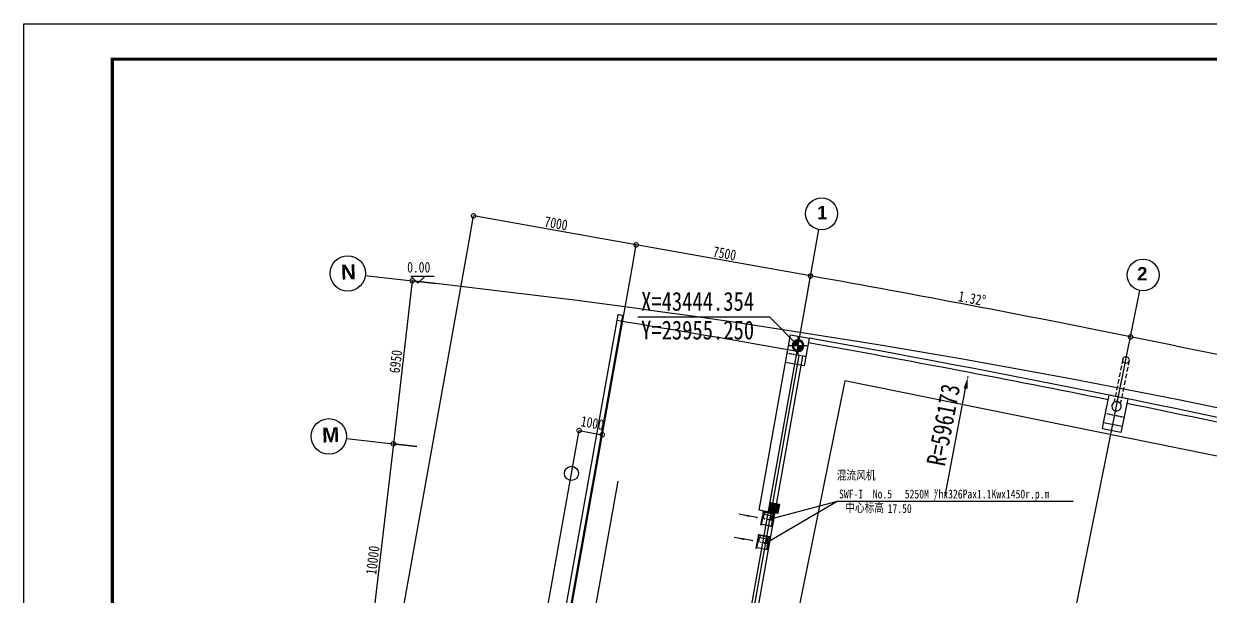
# Model space of a CAD drawing. Extents: x 24221263 to 48466785, y 43033036 to 86624613.
# Drawn here: x 24221263 to 24271526, y 43134933 to 43159186 of the extents above; entities that cross this region are included whole.
import ezdxf

# ---------------------------------------------------------------- set-up
doc = ezdxf.new("R2010")
doc.units = 0
doc.header["$MEASUREMENT"] = 0
doc.linetypes.add('DASHDOT', pattern=[1, 0.5, -0.25, 0, -0.25])
doc.linetypes.add('HIDDEN', pattern=[9.525, 6.35, -3.175])
doc.layers.get('0').update_dxf_attribs({"linetype": 'CONTINUOUS'})
doc.layers.get('DEFPOINTS').update_dxf_attribs({"linetype": 'CONTINUOUS'})
for name, color, linetype in [('AC-FK', 4, 'CONTINUOUS'), ('AC-W', 7, 'CONTINUOUS'), ('FRAME', 7, 'CONTINUOUS'), ('X-TBLK', 7, 'CONTINUOUS'), ('场地', 5, 'CONTINUOUS'), ('楼控', 1, 'CONTINUOUS')]:
    doc.layers.add(name, color=color, linetype=linetype)
doc.styles.add('Q1', font='SimSun.ttf', dxfattribs={"width": 0.8, "height": 450})
doc.styles.add('Q200', font='SimSun.ttf', dxfattribs={"width": 0.8, "height": 450})
doc.styles.add('T-SG-01$0$Arial', font='ARIALBD.TTF')
doc.dimstyles.new('Q2', dxfattribs={"dimscale": 150, "dimtxt": 2.5, "dimasz": 2.5, "dimexe": 0, "dimexo": 0, "dimgap": 0.5, "dimtad": 1, "dimdec": 4, "dimdsep": 46, "dimtxsty": 'Q200', "dimblk1": 'DOTSMALL', "dimblk2": 'DOTSMALL', "dimsah": 1, "dimcen": 2.5, "dimadec": 0, "dimazin": 0, "dimtfac": 1, "dimtdec": 3, "dimtmove": 2, "dimatfit": 3, "dimldrblk": 'DOTSMALL', "dimfxl": 1, "dimtolj": 1, "dimtzin": 10, "dimarcsym": 0})

# ---------------------------------------------------------------- blocks, each defined once
blk = doc.blocks.new('_DOTSMALL')
at = {"color": 0, "linetype": 'ByBlock', "const_width": 0.5}
blk.add_lwpolyline([(-0.0625, 0, 1), (0.0625, 0, 1)], format="xyb", close=True, dxfattribs=at)
blk = doc.blocks.new('*D132')
at = {"color": 0, "linetype": 'ByBlock'}
for p, q in [((24237720, 43148294), (24236920, 43141390)), ((24238713, 43148178), (24237720, 43148294)), ((24237913, 43141275), (24236920, 43141390))]:
    blk.add_line(p, q, dxfattribs=at)
at = {"layer": 'DEFPOINTS', "color": 0, "linetype": 'ByBlock'}
for p in [(24238713, 43148178), (24236920, 43141390), (24237913, 43141275)]:
    blk.add_point(p, dxfattribs=at)
at = {"color": 0, "linetype": 'ByBlock', "xscale": 375, "yscale": 375, "zscale": 375}
for p, rotation in [((24237720, 43148294), 83.3880693312522), ((24236920, 43141390), 263.3880693312522)]:
    blk.add_blockref('_DOTSMALL', p, dxfattribs=dict(at, rotation=rotation))
at = {"color": 0, "linetype": 'ByBlock', "insert": (24237022, 43144876), "char_height": 450, "attachment_point": 5, "rotation": 83.3881, "style": 'Q200'}
blk.add_mtext('\\A1;6950', dxfattribs=at)
blk = doc.blocks.new('*D133')
at = {"color": 0, "linetype": 'ByBlock'}
for p, q in [((24236920, 43141390), (24235768, 43131456)), ((24237913, 43141275), (24236920, 43141390)), ((24236761, 43131341), (24235768, 43131456))]:
    blk.add_line(p, q, dxfattribs=at)
at = {"layer": 'DEFPOINTS', "color": 0, "linetype": 'ByBlock'}
for p in [(24237913, 43141275), (24235768, 43131456), (24236761, 43131341)]:
    blk.add_point(p, dxfattribs=at)
at = {"color": 0, "linetype": 'ByBlock', "xscale": 375, "yscale": 375, "zscale": 375}
for p, rotation in [((24236920, 43141390), 83.38686714512491), ((24235768, 43131456), 263.3868671451249)]:
    blk.add_blockref('_DOTSMALL', p, dxfattribs=dict(at, rotation=rotation))
at = {"color": 0, "linetype": 'ByBlock', "insert": (24236046, 43136458), "char_height": 450, "attachment_point": 5, "rotation": 83.3869, "style": 'Q200'}
blk.add_mtext('\\A1;10000', dxfattribs=at)
blk = doc.blocks.new('*D143')
at = {"color": 0, "linetype": 'ByBlock'}
blk.add_arc((24149392, 42558637), 599173, 77.24798, 78.56798, dxfattribs=at)
at = {"layer": 'DEFPOINTS', "color": 0, "linetype": 'ByBlock'}
for p in [(24268548, 43147882), (24267953, 43144942), (24277157, 43144029), (24281870, 43144006), (24281428, 43142055)]:
    blk.add_point(p, dxfattribs=at)
at = {"color": 0, "linetype": 'ByBlock', "xscale": 375, "yscale": 375, "zscale": 375}
for p, rotation in [((24268151, 43145922), 168.5679804355056), ((24281649, 43143030), 347.2479804356368)]:
    blk.add_blockref('_DOTSMALL', p, dxfattribs=dict(at, rotation=rotation))
at = {"color": 0, "linetype": 'ByBlock', "insert": (24274971, 43144808), "char_height": 450, "attachment_point": 5, "rotation": 347.908, "style": 'Q200'}
blk.add_mtext('\\A1;1.32°', dxfattribs=at)
blk = doc.blocks.new('*D144')
at = {"color": 0, "linetype": 'ByBlock'}
blk.add_arc((24149392, 42558637), 599173, 78.56798, 79.88798, dxfattribs=at)
at = {"layer": 'DEFPOINTS', "color": 0, "linetype": 'ByBlock'}
for p in [(24254767, 43149486), (24268548, 43147882), (24254415, 43147517), (24263638, 43146817), (24267953, 43144942)]:
    blk.add_point(p, dxfattribs=at)
at = {"color": 0, "linetype": 'ByBlock', "xscale": 375, "yscale": 375, "zscale": 375}
for p, rotation in [((24254591, 43148502), 169.887980435302), ((24268151, 43145922), 348.5679804350373)]:
    blk.add_blockref('_DOTSMALL', p, dxfattribs=dict(at, rotation=rotation))
at = {"color": 0, "linetype": 'ByBlock', "insert": (24261435, 43147546), "char_height": 450, "attachment_point": 5, "rotation": 349.228, "style": 'Q200'}
blk.add_mtext('\\A1;1.32°', dxfattribs=at)
blk = doc.blocks.new('A$C78551AF3')
for points in [[(1500, 2500), (1500, 1500), (2500, 1500, 0.4142136)], [(500, 1500, 0.4142136), (1500, 500), (1500, 1500)]]:
    blk.add_hatch(color=256).paths.add_polyline_path(points)
for p, q in [((1500, 0), (1500, 3000)), ((0, 1500), (3000, 1500))]:
    blk.add_line(p, q)
blk.add_circle((1500, 1500), 1000)
blk = doc.blocks.new('A$C5D383393')
at = {"xscale": 0.25, "yscale": 0.25, "zscale": 0.25}
blk.add_blockref('A$C78551AF3', (0, 0), dxfattribs=at)
blk = doc.blocks.new('*D145')
at = {"color": 0, "linetype": 'ByBlock'}
for p, q in [((24247032, 43148834), (24247208, 43149819)), ((24254591, 43148502), (24247208, 43149819)), ((24254415, 43147517), (24254591, 43148502))]:
    blk.add_line(p, q, dxfattribs=at)
at = {"layer": 'DEFPOINTS', "color": 0, "linetype": 'ByBlock'}
for p in [(24247208, 43149819), (24247032, 43148834), (24254415, 43147517)]:
    blk.add_point(p, dxfattribs=at)
at = {"color": 0, "linetype": 'ByBlock', "xscale": 375, "yscale": 375, "zscale": 375}
for p, rotation in [((24247208, 43149819), 169.8879804354521), ((24254591, 43148502), 349.8879804354521)]:
    blk.add_blockref('_DOTSMALL', p, dxfattribs=dict(at, rotation=rotation))
at = {"color": 0, "linetype": 'ByBlock', "insert": (24250952, 43149456), "char_height": 450, "attachment_point": 5, "rotation": 349.888, "style": 'Q200'}
blk.add_mtext('\\A1;7500', dxfattribs=at)
blk = doc.blocks.new('*D146')
at = {"color": 0, "linetype": 'ByBlock'}
for p, q in [((24244465, 43140139), (24244789, 43141953)), ((24244789, 43141953), (24245773, 43141778)), ((24245450, 43139963), (24245773, 43141778))]:
    blk.add_line(p, q, dxfattribs=at)
at = {"layer": 'DEFPOINTS', "color": 0, "linetype": 'ByBlock'}
for p in [(24245773, 43141778), (24244465, 43140139), (24245450, 43139963)]:
    blk.add_point(p, dxfattribs=at)
at = {"color": 0, "linetype": 'ByBlock', "xscale": 375, "yscale": 375, "zscale": 375}
for p, rotation in [((24244789, 43141953), 169.8879804351034), ((24245773, 43141778), 349.8879804351034)]:
    blk.add_blockref('_DOTSMALL', p, dxfattribs=dict(at, rotation=rotation))
at = {"color": 0, "linetype": 'ByBlock', "insert": (24245354, 43142272), "char_height": 450, "attachment_point": 5, "rotation": 349.888, "style": 'Q200'}
blk.add_mtext('\\A1;1000', dxfattribs=at)
blk = doc.blocks.new('*D148')
at = {"color": 0, "linetype": 'ByBlock'}
for p, q in [((24240141, 43150063), (24240316, 43151048)), ((24247208, 43149819), (24240316, 43151048)), ((24247032, 43148834), (24247208, 43149819))]:
    blk.add_line(p, q, dxfattribs=at)
at = {"layer": 'DEFPOINTS', "color": 0, "linetype": 'ByBlock'}
for p in [(24240316, 43151048), (24240141, 43150063), (24247032, 43148834)]:
    blk.add_point(p, dxfattribs=at)
at = {"color": 0, "linetype": 'ByBlock', "xscale": 375, "yscale": 375, "zscale": 375}
for p, rotation in [((24240316, 43151048), 169.8879804354196), ((24247208, 43149819), 349.8879804354196)]:
    blk.add_blockref('_DOTSMALL', p, dxfattribs=dict(at, rotation=rotation))
at = {"color": 0, "linetype": 'ByBlock', "insert": (24243815, 43150729), "char_height": 450, "attachment_point": 5, "rotation": 349.888, "style": 'Q200'}
blk.add_mtext('\\A1;7000', dxfattribs=at)
blk = doc.blocks.new('*X126')
at = {"color": 0, "linetype": 'Continuous'}
for p, q in [((612, 1156), (625, 1152)), ((612, 1130), (625, 1127)), ((612, 1104), (625, 1101)), ((612, 1078), (625, 1075)), ((612, 1052), (625, 1049))]:
    blk.add_line(p, q, dxfattribs=at)
blk = doc.blocks.new('*X125')
at = {"color": 0, "linetype": 'Continuous'}
for p, q in [((619, 1180), (633, 1176)), ((636, 1201), (649, 1198)), ((653, 1223), (666, 1219)), ((669, 1244), (682, 1241)), ((686, 1266), (699, 1262)), ((703, 1287), (715, 1284))]:
    blk.add_line(p, q, dxfattribs=at)
blk = doc.blocks.new('*X124')
at = {"color": 0, "linetype": 'Continuous'}
for p, q in [((619, 1180), (633, 1176)), ((636, 1201), (649, 1198)), ((653, 1223), (666, 1219)), ((669, 1244), (682, 1241)), ((686, 1266), (699, 1262)), ((703, 1287), (715, 1284))]:
    blk.add_line(p, q, dxfattribs=at)
blk = doc.blocks.new('*X123')
at = {"color": 0, "linetype": 'Continuous'}
for p, q in [((697, 1046), (693, 1061)), ((703, 1046), (701, 1053))]:
    blk.add_line(p, q, dxfattribs=at)
blk = doc.blocks.new('*X122')
at = {"color": 0, "linetype": 'Continuous'}
for p, q in [((693, 1217), (676, 1233)), ((693, 1181), (676, 1198)), ((693, 1146), (676, 1162)), ((693, 1111), (676, 1127)), ((693, 1075), (676, 1092))]:
    blk.add_line(p, q, dxfattribs=at)
blk = doc.blocks.new('*X127')
at = {"color": 0, "linetype": 'Continuous'}
for p, q in [((857, 1370), (851, 1376)), ((875, 1370), (858, 1387))]:
    blk.add_line(p, q, dxfattribs=at)
blk = doc.blocks.new('*X118')
at = {"color": 0}
for p, q in [((596, 1480), (623, 1507)), ((632, 1480), (658, 1507)), ((667, 1480), (693, 1507)), ((702, 1480), (729, 1507)), ((738, 1480), (764, 1507)), ((773, 1480), (799, 1507)), ((809, 1480), (835, 1507)), ((844, 1480), (870, 1507)), ((879, 1480), (906, 1507)), ((915, 1480), (941, 1507)), ((950, 1480), (976, 1507)), ((985, 1480), (1012, 1507)), ((1021, 1480), (1047, 1507)), ((1056, 1480), (1082, 1507)), ((1091, 1480), (1118, 1507)), ((1127, 1480), (1153, 1507)), ((1162, 1480), (1188, 1507)), ((1197, 1480), (1224, 1507)), ((1233, 1480), (1259, 1507)), ((1268, 1480), (1294, 1507)), ((1304, 1480), (1330, 1507)), ((1339, 1480), (1365, 1507)), ((1374, 1480), (1398, 1504))]:
    blk.add_line(p, q, dxfattribs=at)
blk = doc.blocks.new('*X119')
at = {"color": 0}
blk.add_line((605, 1534), (604, 1535), dxfattribs=at)
blk = doc.blocks.new('*X120')
at = {"color": 0}
blk.add_line((605, 1534), (604, 1535), dxfattribs=at)
blk = doc.blocks.new('*X121')
at = {"color": 0}
blk.add_line((605, 1534), (604, 1535), dxfattribs=at)
blk = doc.blocks.new('*X128')
at = {"color": 0, "linetype": 'Continuous'}
for p, q in [((912, 1563), (905, 1569)), ((912, 1545), (905, 1552)), ((912, 1527), (905, 1534)), ((912, 1510), (905, 1516)), ((925, 1479), (905, 1499)), ((939, 1482), (935, 1487)), ((953, 1487), (947, 1492)), ((966, 1491), (961, 1497)), ((979, 1496), (974, 1501)), ((993, 1500), (987, 1505)), ((1006, 1504), (1000, 1510)), ((1019, 1509), (1014, 1514)), ((1032, 1513), (1027, 1519))]:
    blk.add_line(p, q, dxfattribs=at)

msp = doc.modelspace()

# ---------------------------------------------------------------- linework, layer by layer
at = {"layer": 'AC-FK'}
for p, q in [((24252320.03162, 43138273.84154), (24251550.28572, 43138413.26707)), ((24252122.46148, 43137289.37519), (24251352.71559, 43137428.80072))]:
    msp.add_line(p, q, dxfattribs=at)
for points in [[(24251550.28572, 43138413.26707, 0, 80, 0), (24251996.72379, 43138332.92788, 80, 80, 0)], [(24251352.71559, 43137428.80072, 0, 80, 0), (24251799.15365, 43137348.46154, 80, 80, 0)]]:
    msp.add_lwpolyline(points, format="xyseb", dxfattribs=at)
at = {"layer": 'AC-W', "color": 7}
for p, q in [((24254415.45217, 43147517.46712), (24254942.17193, 43150470.86623)), ((24235733.3799, 43148523.93179), (24238713.42206, 43148178.46291)), ((24237664.12343, 43148493.11004), (24238652.88328, 43148493.11004)), ((24237664.12343, 43148493.11004), (24237964.12343, 43148193.11004)), ((24238264.12343, 43148493.11004), (24237964.12343, 43148193.11004)), ((24267953.22348, 43144941.85024), (24268547.83887, 43147882.33193)), ((24246425.8467, 43146859.63406), (24241676.16981, 43120227.46143)), ((24246623.1906, 43146827.04612), (24241908.65287, 43120391.9042)), ((24247271.82712, 43146763.4179), (24252849.42214, 43146763.4179)), ((24254064.30567, 43145548.53438), (24252849.42214, 43146763.4179)), ((24251123.45369, 43129058.7227), (24253994.07636, 43145154.74783)), ((24251241.58966, 43129037.65391), (24254112.21021, 43145133.66714)), ((24251399.10428, 43129009.56219), (24254269.7154, 43145105.52254)), ((24252415.14652, 43138579.69543), (24253530.06052, 43144831.19058)), ((24234932.95399, 43141620.17786), (24237912.99615, 43141274.70898)), ((24252808.88702, 43138509.65813), (24252879.27194, 43138903.41689)), ((24252879.27194, 43138903.41689), (24253273.0307, 43138833.03196)), ((24253273.0307, 43138833.03196), (24253202.64578, 43138439.2732))]:
    msp.add_line(p, q, dxfattribs=at)
at = {"layer": 'AC-W', "color": 7, "ltscale": 1500}
for p, q in [((24232215.30344, 43105624.41262), (24240140.68981, 43150063.27928)), ((24239060.77466, 43104138.62935), (24247031.9544, 43148834.26651)), ((24246435.6287, 43102773.36322), (24254415.45217, 43147517.46712)), ((24257022.21051, 43090885.99528), (24267953.22348, 43144941.85024)), ((24240953.49922, 43120447.05696), (24244465.34254, 43140138.50538)), ((24242927.05902, 43120121.85513), (24246438.74526, 43139812.42277))]:
    msp.add_line(p, q, dxfattribs=at)
at = {"layer": 'AC-W', "color": 7, "linetype": 'HIDDEN', "ltscale": 30}
for p, q in [((24267818.8491, 43144971.07013), (24267458.9827, 43143191.46507)), ((24268088.39326, 43144916.56372), (24267728.52685, 43143136.95866))]:
    msp.add_line(p, q, dxfattribs=at)
at = {"layer": 'AC-W', "color": 7, "linetype": 'ByBlock'}
msp.add_line((24260292.91015, 43139191.83158), (24261159.76056, 43143729.72084), dxfattribs=at)
at = {"layer": 'AC-W', "color": 7}
msp.add_lwpolyline([(24241091.72253, 43147461.73528, 0, 0, 0), (24235144.06101, 43109270.28603, 200, 0, 0), (24234536.51954, 43105369.1075, 0, 0, 0)], format="xyseb", dxfattribs=at)
msp.add_lwpolyline([(24253740.74842, 43146012.55023), (24254528.32151, 43145872.09163), (24254317.63361, 43144690.73198), (24253530.06052, 43144831.19058)], close=True, dxfattribs=at)
at = {"layer": 'AC-W', "color": 7, "const_width": 50}
msp.add_lwpolyline([(24267818.8491, 43144971.07013, 0.9999977471), (24268088.39326, 43144916.56372, 0.9999977471)], format="xyb", close=True, dxfattribs=at)
at = {"layer": 'AC-W', "color": 7}
for points in [[(24268028.67274, 43143294.65188), (24267790.82659, 43142118.45921), (24267006.69814, 43142277.02331), (24267244.54429, 43143453.21599)], [(24268028.67274, 43143294.65188), (24267790.82659, 43142118.45921), (24267006.69814, 43142277.02331), (24267244.5443, 43143453.21599)], [(24267790.82659, 43142118.45921), (24267741.2753, 43141873.41907), (24266957.14686, 43142031.98317), (24267006.69814, 43142277.02331)]]:
    msp.add_lwpolyline(points, dxfattribs=at)
for centre, radius in [((24255060.68387, 43151135.38103), 675), ((24255060.68387, 43151135.38103), 675), ((24234988.36936, 43148610.29901), 750), ((24268681.62734, 43148543.94031), 675), ((24234187.94345, 43141706.54508), 750), ((24244465.34254, 43140138.50538), 300)]:
    msp.add_circle(centre, radius, dxfattribs=at)
at = {"layer": 'AC-W', "color": 7, "ltscale": 1500}
for centre, radius, start, end in [((24197694.4464, 42783364.48404), 367112.7838, 71.7717542052, 83.5847479185), ((24149392.33084, 42558636.58887), 595922.67138, 79.88798043542, 80.6331355208)]:
    msp.add_arc(centre, radius, start, end, dxfattribs=at)
at = {"layer": 'AC-W', "color": 7}
for centre, radius, start, end in [((24149392.31898, 42558636.51712), 596172.74409, 80.61360024294, 80.63282302627), ((24149392.33084, 42558636.58887), 596572.67138, 77.15187440946, 79.84956381081), ((24254064.30567, 43145548.53438), 200, 79.887980435, 259.887980435), ((24254064.30567, 43145548.53438), 200, 259.887980435, 79.887980435), ((24149392.33084, 42558636.58887), 596372.67138, 78.6063681064, 79.84955091881), ((24149392.33084, 42558636.58887), 596572.67138, 78.52952197042, 78.60635523692), ((24267557.32647, 43142981.86971), 200, 78.567980434, 258.567980436), ((24267557.32647, 43142981.86971), 200, 78.567980434, 258.567980436), ((24267557.32647, 43142981.86971), 200, 258.567980436, 78.567980434), ((24267557.32647, 43142981.86971), 200, 258.567980436, 78.567980434), ((24149392.33084, 42558636.58887), 596372.67138, 77.2864099521, 78.52950907304)]:
    msp.add_arc(centre, radius, start, end, dxfattribs=at)
at = {"layer": 'AC-W', "color": 7, "linetype": 'HIDDEN', "ltscale": 10}
for start, end in [(79.84951221654, 79.9264486543), (78.52947032862, 78.60640676638), (78.52947032862, 78.60640676638)]:
    msp.add_arc((24149392.33084, 42558636.58887), 595772.67138, start, end, dxfattribs=at)
at = {"layer": 'AC-W', "color": 7, "linetype": 'ByBlock'}
msp.add_point((24261253.57671, 43144220.84051), dxfattribs=at)
msp.add_solid([(24261077.90728, 43143745.35686), (24261241.61384, 43143714.08481), (24261253.57671, 43144220.84051)], dxfattribs=at)
at = {"layer": 'AC-W', "color": 7}
msp.add_solid([(24252879.27194, 43138903.41689), (24253273.0307, 43138833.03196), (24252808.88702, 43138509.65813), (24253202.64578, 43138439.2732)], dxfattribs=at)
at = {"layer": 'FRAME'}
msp.add_lwpolyline([(24221262.63462, 43033036.28865), (24221262.63462, 43159186.28865), (24399612.63462, 43159186.28865), (24399612.63462, 43033036.28865)], close=True, dxfattribs=at)
at = {"layer": 'FRAME', "const_width": 135}
msp.add_lwpolyline([(24225012.63462, 43034536.28865), (24225012.63462, 43157686.28865), (24398112.63462, 43157686.28865), (24398112.63462, 43034536.28865)], close=True, dxfattribs=at)
at = {"layer": '场地', "color": 7}
for p, q in [((24256042.43056, 43144060.32545), (24247916.02019, 43103873.74243)), ((24278586.12347, 43139501.60744), (24256042.43056, 43144060.32545))]:
    msp.add_line(p, q, dxfattribs=at)
at = {"layer": '楼控'}
for p, q in [((24255720.86736, 43138944.56265), (24252780.97574, 43137227.60096)), ((24255720.86736, 43138944.56265), (24252900.44548, 43138202.52816)), ((24265723.09461, 43138944.56265), (24255720.86736, 43138944.56265)), ((24252579.79343, 43138499.682), (24252534.16889, 43138239.55837)), ((24252579.50721, 43138498.55528), (24252584.7606, 43138528.50694)), ((24253064.05057, 43138414.74543), (24252579.70748, 43138499.69707)), ((24253066.70316, 43138429.8689), (24252582.36007, 43138514.82054)), ((24252584.7606, 43138528.50694), (24252596.4797, 43138526.45146)), ((24252596.4797, 43138526.45146), (24252598.3716, 43138516.29638)), ((24252598.3716, 43138516.29638), (24252603.83308, 43138512.53181)), ((24252603.83308, 43138512.53181), (24252603.58166, 43138511.09837)), ((24252805.44322, 43138480.57242), (24252804.61289, 43138475.83837)), ((24252805.44322, 43138480.57242), (24252804.61289, 43138475.83837)), ((24252842.04814, 43138474.15208), (24252805.44322, 43138480.57242)), ((24252842.04814, 43138474.15208), (24252805.44322, 43138480.57242)), ((24252841.21781, 43138469.41803), (24252842.04814, 43138474.15208)), ((24252841.21781, 43138469.41803), (24252842.04814, 43138474.15208)), ((24253022.45076, 43138153.91589), (24253065.67561, 43138400.35799)), ((24253051.63783, 43138433.98883), (24253051.38641, 43138432.55539)), ((24253059.24227, 43138435.46169), (24253051.63783, 43138433.98883)), ((24253067.34671, 43138433.53802), (24253058.26355, 43138431.15679)), ((24253064.95482, 43138447.08964), (24253059.24227, 43138435.46169)), ((24253068.88913, 43138442.33201), (24253061.82709, 43138440.48064)), ((24253073.61988, 43138445.81531), (24253064.95482, 43138447.08964)), ((24253065.66692, 43138400.47236), (24253073.61988, 43138445.81531)), ((24253068.76811, 43138412.98656), (24253068.76811, 43138412.98656)), ((24252534.16889, 43138239.55837), (24252483.23917, 43137949.18782)), ((24252483.23917, 43137949.18782), (24252493.79544, 43137947.33629)), ((24252493.79544, 43137947.33629), (24252544.72516, 43138237.70685)), ((24252544.72516, 43138237.70685), (24252498.03958, 43137971.53384)), ((24252498.03958, 43137971.53384), (24252521.79118, 43137967.36791)), ((24252521.79118, 43137967.36791), (24252568.47676, 43138233.54093)), ((24252939.82472, 43137900.28216), (24252525.49128, 43137972.95442)), ((24252572.99448, 43137964.62257), (24252565.07728, 43137966.01121)), ((24252889.68246, 43137909.07689), (24252897.59965, 43137907.68825)), ((24252938.76368, 43137894.23278), (24252985.44926, 43138160.40579)), ((24252965.15435, 43137889.60397), (24252938.76368, 43137894.23278)), ((24252985.44926, 43138160.40579), (24252939.82472, 43137900.28216)), ((24252960.9102, 43137865.40642), (24253011.83992, 43138155.77698)), ((24252971.46647, 43137863.5549), (24252960.9102, 43137865.40642)), ((24253011.83992, 43138155.77698), (24252965.15435, 43137889.60397)), ((24253022.48345, 43138153.91015), (24252971.55374, 43137863.53959)), ((24252336.59876, 43137255.09203), (24252285.66904, 43136964.72147)), ((24252296.22531, 43136962.86995), (24252347.15502, 43137253.24051)), ((24252347.15502, 43137253.24051), (24252300.46945, 43136987.0675)), ((24252324.22105, 43136982.90157), (24252370.90662, 43137249.07458)), ((24252382.22329, 43137515.21566), (24252336.59876, 43137255.09203)), ((24252381.93708, 43137514.08893), (24252387.19047, 43137544.0406)), ((24252866.48044, 43137430.27909), (24252382.13735, 43137515.23073)), ((24252869.13303, 43137445.40256), (24252384.78993, 43137530.3542)), ((24252387.19047, 43137544.0406), (24252398.90957, 43137541.98512)), ((24252398.90957, 43137541.98512), (24252400.80147, 43137531.83003)), ((24252400.80147, 43137531.83003), (24252406.26295, 43137528.06547)), ((24252406.26295, 43137528.06547), (24252406.01153, 43137526.63203)), ((24252607.87309, 43137496.10608), (24252607.04276, 43137491.37203)), ((24252607.87309, 43137496.10608), (24252607.04276, 43137491.37203)), ((24252644.47801, 43137489.68574), (24252607.87309, 43137496.10608)), ((24252644.47801, 43137489.68574), (24252607.87309, 43137496.10608)), ((24252643.64767, 43137484.95169), (24252644.47801, 43137489.68574)), ((24252643.64767, 43137484.95169), (24252644.47801, 43137489.68574)), ((24252824.88062, 43137169.44954), (24252868.10548, 43137415.89164)), ((24252854.06769, 43137449.52249), (24252853.81627, 43137448.08905)), ((24252861.67214, 43137450.99535), (24252854.06769, 43137449.52249)), ((24252869.77657, 43137449.07168), (24252860.69342, 43137446.69045)), ((24252867.38469, 43137462.62329), (24252861.67214, 43137450.99535)), ((24252871.319, 43137457.86567), (24252864.25695, 43137456.01429)), ((24252876.04974, 43137461.34897), (24252867.38469, 43137462.62329)), ((24252868.09679, 43137416.00602), (24252876.04974, 43137461.34897)), ((24252871.19798, 43137428.52022), (24252871.19798, 43137428.52022)), ((24252285.66904, 43136964.72147), (24252296.22531, 43136962.86995)), ((24252300.46945, 43136987.0675), (24252324.22105, 43136982.90157)), ((24252742.25458, 43136915.81582), (24252327.92115, 43136988.48808)), ((24252375.42435, 43136980.15623), (24252367.50715, 43136981.54487)), ((24252692.11232, 43136924.61055), (24252700.02952, 43136923.22191)), ((24252741.19355, 43136909.76643), (24252787.87912, 43137175.93944)), ((24252767.58421, 43136905.13763), (24252741.19355, 43136909.76643)), ((24252787.87912, 43137175.93944), (24252742.25458, 43136915.81582)), ((24252763.34007, 43136880.94008), (24252814.26979, 43137171.31064)), ((24252773.89634, 43136879.08856), (24252763.34007, 43136880.94008)), ((24252814.26979, 43137171.31064), (24252767.58421, 43136905.13763)), ((24252824.91332, 43137169.44381), (24252773.9836, 43136879.07325))]:
    msp.add_line(p, q, dxfattribs=at)
at = {"layer": '楼控', "linetype": 'Continuous'}
for p, q in [((24252614.61423, 43138396.3355), (24252585.53574, 43138230.54746)), ((24252614.61423, 43138396.3355), (24252585.53574, 43138230.54746)), ((24252634.9503, 43138392.76864), (24252614.61423, 43138396.3355)), ((24252634.9503, 43138392.76864), (24252614.61423, 43138396.3355)), ((24252907.46393, 43138345.03196), (24252615.64142, 43138396.21635)), ((24252907.46393, 43138345.03196), (24252615.64142, 43138396.21635)), ((24252651.30189, 43138485.99555), (24252634.9503, 43138392.76864)), ((24252651.30189, 43138485.99555), (24252634.9503, 43138392.76864)), ((24252878.3712, 43138179.16273), (24252907.46393, 43138345.03196)), ((24252878.37439, 43138179.18093), (24252907.46393, 43138345.03196)), ((24252900.9312, 43138346.17778), (24252940.07399, 43138435.34619)), ((24252900.9312, 43138346.17778), (24252940.07399, 43138435.34619)), ((24252905.82553, 43138174.35112), (24252933.27208, 43138330.83482)), ((24252905.82553, 43138174.35112), (24252933.27208, 43138330.83482)), ((24252932.85812, 43138322.49913), (24252955.23296, 43138324.58061)), ((24252932.85812, 43138322.49913), (24252955.23296, 43138324.58061)), ((24252933.27208, 43138330.83482), (24252957.88492, 43138333.72496)), ((24252933.27208, 43138330.83482), (24252957.88492, 43138333.72496)), ((24252970.45217, 43138296.8826), (24252949.4166, 43138176.95042)), ((24252970.45217, 43138296.8826), (24252949.4166, 43138176.95042)), ((24252955.23296, 43138324.58061), (24253002.10722, 43138239.27242)), ((24252955.23296, 43138324.58061), (24253002.10722, 43138239.27242)), ((24252957.55079, 43138165.29626), (24252978.24857, 43138283.30255)), ((24252957.55079, 43138165.29626), (24252978.24857, 43138283.30255)), ((24252957.88492, 43138333.72496), (24253010.68629, 43138240.38079)), ((24252957.88492, 43138333.72496), (24253010.68629, 43138240.38079)), ((24252959.67619, 43138332.20184), (24253007.11403, 43138387.54432)), ((24252959.67619, 43138332.20184), (24253007.11403, 43138387.54432)), ((24252975.24983, 43138430.30835), (24253046.77599, 43138392.89637)), ((24252975.24983, 43138430.30835), (24253047.86725, 43138392.32558)), ((24252978.24857, 43138283.30255), (24252978.24857, 43138283.30255)), ((24252978.24857, 43138283.30255), (24252978.24857, 43138283.30255)), ((24252988.46025, 43138427.9913), (24253045.93611, 43138397.78031)), ((24252988.46025, 43138427.9913), (24253048.53842, 43138396.41246)), ((24253031.90541, 43138361.57467), (24253002.72866, 43138254.98182)), ((24253031.90541, 43138361.57467), (24253002.72866, 43138254.98182)), ((24253007.11403, 43138387.54432), (24253031.90541, 43138361.57467)), ((24253007.11403, 43138387.54432), (24253031.90541, 43138361.57467)), ((24253069.50706, 43138445.85505), (24253061.90517, 43138402.51364)), ((24253063.56014, 43138411.94929), (24253062.60786, 43138406.51999)), ((24252937.83878, 43138168.75428), (24252942.21177, 43138182.29717)), ((24252937.83878, 43138168.75428), (24252942.21177, 43138182.29717)), ((24252959.2911, 43138175.21847), (24252940.96402, 43138178.43296)), ((24252959.2911, 43138175.21847), (24252940.96402, 43138178.43296)), ((24252942.21177, 43138182.29717), (24252946.16157, 43138181.60439)), ((24252942.21177, 43138182.29717), (24252946.16157, 43138181.60439)), ((24252946.16157, 43138181.60439), (24252948.43678, 43138185.87168)), ((24252946.16157, 43138181.60439), (24252948.43678, 43138185.87168)), ((24252948.43678, 43138185.87168), (24252950.9054, 43138185.4387)), ((24252948.43678, 43138185.87168), (24252950.9054, 43138185.4387)), ((24252988.24423, 43138160.23399), (24253002.10722, 43138239.27242)), ((24252988.24423, 43138160.23399), (24253002.10722, 43138239.27242)), ((24253010.68629, 43138240.38079), (24252996.37865, 43138158.80725)), ((24253010.68629, 43138240.38079), (24252996.37865, 43138158.80725)), ((24252417.0441, 43137411.86915), (24252387.96561, 43137246.08112)), ((24252417.0441, 43137411.86915), (24252387.96561, 43137246.08112)), ((24252437.38016, 43137408.3023), (24252417.0441, 43137411.86915)), ((24252437.38016, 43137408.3023), (24252417.0441, 43137411.86915)), ((24252709.8938, 43137360.56562), (24252418.07129, 43137411.75)), ((24252709.8938, 43137360.56562), (24252418.07129, 43137411.75)), ((24252453.73175, 43137501.5292), (24252437.38016, 43137408.3023)), ((24252453.73175, 43137501.5292), (24252437.38016, 43137408.3023)), ((24252680.80107, 43137194.69639), (24252709.8938, 43137360.56562)), ((24252680.80426, 43137194.71459), (24252709.8938, 43137360.56562)), ((24252703.36107, 43137361.71143), (24252742.50386, 43137450.87985)), ((24252703.36107, 43137361.71143), (24252742.50386, 43137450.87985)), ((24252708.25539, 43137189.88478), (24252735.70195, 43137346.36848)), ((24252708.25539, 43137189.88478), (24252735.70195, 43137346.36848)), ((24252735.28799, 43137338.03279), (24252757.66283, 43137340.11427)), ((24252735.28799, 43137338.03279), (24252757.66283, 43137340.11427)), ((24252735.70195, 43137346.36848), (24252760.31479, 43137349.25862)), ((24252735.70195, 43137346.36848), (24252760.31479, 43137349.25862)), ((24252772.88204, 43137312.41626), (24252751.84646, 43137192.48408)), ((24252772.88204, 43137312.41626), (24252751.84646, 43137192.48408)), ((24252757.66283, 43137340.11427), (24252804.53708, 43137254.80607)), ((24252757.66283, 43137340.11427), (24252804.53708, 43137254.80607)), ((24252759.98066, 43137180.82992), (24252780.67844, 43137298.83621)), ((24252759.98066, 43137180.82992), (24252780.67844, 43137298.83621)), ((24252760.31479, 43137349.25862), (24252813.11616, 43137255.91445)), ((24252760.31479, 43137349.25862), (24252813.11616, 43137255.91445)), ((24252762.10606, 43137347.7355), (24252809.5439, 43137403.07798)), ((24252762.10606, 43137347.7355), (24252809.5439, 43137403.07798)), ((24252777.6797, 43137445.84201), (24252849.20586, 43137408.43003)), ((24252777.6797, 43137445.84201), (24252850.29711, 43137407.85924)), ((24252780.67844, 43137298.83621), (24252780.67844, 43137298.83621)), ((24252780.67844, 43137298.83621), (24252780.67844, 43137298.83621)), ((24252790.67409, 43137175.76765), (24252804.53708, 43137254.80607)), ((24252790.67409, 43137175.76765), (24252804.53708, 43137254.80607)), ((24252790.89011, 43137443.52496), (24252848.36598, 43137413.31397)), ((24252790.89011, 43137443.52496), (24252850.96829, 43137411.94612)), ((24252813.11616, 43137255.91445), (24252798.80852, 43137174.34091)), ((24252813.11616, 43137255.91445), (24252798.80852, 43137174.34091)), ((24252834.33528, 43137377.10833), (24252805.15853, 43137270.51548)), ((24252834.33528, 43137377.10833), (24252805.15853, 43137270.51548)), ((24252809.5439, 43137403.07798), (24252834.33528, 43137377.10833)), ((24252809.5439, 43137403.07798), (24252834.33528, 43137377.10833)), ((24252871.93693, 43137461.38871), (24252864.33503, 43137418.04729)), ((24252865.99001, 43137427.48295), (24252865.03773, 43137422.05365)), ((24252740.26865, 43137184.28793), (24252744.64164, 43137197.83083)), ((24252740.26865, 43137184.28793), (24252744.64164, 43137197.83083)), ((24252761.72097, 43137190.75213), (24252743.39389, 43137193.96662)), ((24252761.72097, 43137190.75213), (24252743.39389, 43137193.96662)), ((24252744.64164, 43137197.83083), (24252748.59144, 43137197.13805)), ((24252744.64164, 43137197.83083), (24252748.59144, 43137197.13805)), ((24252748.59144, 43137197.13805), (24252750.86664, 43137201.40534)), ((24252748.59144, 43137197.13805), (24252750.86664, 43137201.40534)), ((24252750.86664, 43137201.40534), (24252753.33527, 43137200.97235)), ((24252750.86664, 43137201.40534), (24252753.33527, 43137200.97235))]:
    msp.add_line(p, q, dxfattribs=at)
at = {"layer": '楼控', "color": 7}
msp.add_line((24253202.64578, 43138439.2732), (24252808.88702, 43138509.65813), dxfattribs=at)
at = {"layer": '楼控', "linetype": 'DASHDOT'}
for p, q in [((24252634.45342, 43138221.96891), (24252520.97356, 43138241.87278)), ((24252534.16889, 43138239.55837), (24253022.39619, 43138153.92546)), ((24252906.27726, 43138174.29221), (24253038.23058, 43138151.14817)), ((24252436.88328, 43137237.50257), (24252323.40343, 43137257.40644)), ((24252336.59876, 43137255.09203), (24252824.82605, 43137169.45912)), ((24252708.70713, 43137189.82586), (24252840.66045, 43137166.68183))]:
    msp.add_line(p, q, dxfattribs=at)
at = {"layer": '楼控', "color": 7}
msp.add_arc((24149392.33084, 42558636.58887), 589022.67138, 79.88798043542, 79.92688948711, dxfattribs=at)
at = {"layer": '楼控', "linetype": 'Continuous', "extrusion": (0, 0, -1)}
for centre, major_axis, start_param, end_param in [((24253042.62536, 43138407.84763), (-13.49348, 2.3667), 4.8526607193, 4.9164344139), ((24253042.62536, 43138407.84763), (-13.49348, 2.3667), 4.8526607193, 4.9164344139), ((24253052.85581, 43138404.10085), (-9.04936, 1.58722), 3.1415926536, 5.0363078164), ((24252845.05522, 43137423.38128), (-13.49348, 2.3667), 4.8526607193, 4.9164344139), ((24252845.05522, 43137423.38128), (-13.49348, 2.3667), 4.8526607193, 4.9164344139), ((24252855.28567, 43137419.63451), (-9.04936, 1.58722), 3.1415926536, 5.0363078164)]:
    msp.add_ellipse(centre, major_axis=major_axis, ratio=0.9551020408, start_param=start_param, end_param=end_param, dxfattribs=at)
at = {"layer": '楼控', "linetype": 'DASHDOT', "extrusion": (0, 0, -1)}
for centre in [(24253053.60111, 43138402.58865), (24252856.03098, 43137418.12231)]:
    msp.add_ellipse(centre, major_axis=(-12.06581, 2.11629), ratio=0.9551020408, start_param=3.1415926536, end_param=5.0342109846, dxfattribs=at)
at = {"layer": '楼控', "color": 0, "linetype": 'ByBlock'}
for p in [(24252320.03162, 43138273.84154), (24252122.46148, 43137289.37519)]:
    msp.add_point(p, dxfattribs=at)

# ---------------------------------------------------------------- block references
at = {"layer": 'AC-W', "color": 7, "xscale": -1}
msp.add_blockref('A$C5D383393', (24254439.30604, 43145173.53426), dxfattribs=at)
at = {"layer": '楼控', "xscale": -0.6125, "yscale": 0.585, "zscale": 0.6125, "rotation": 350.0517636776518}
for name, p in [('*X118', (24253274.68865, 43137498.59668)), ('*X119', (24253274.68865, 43137498.59668)), ('*X120', (24253274.68865, 43137498.59668)), ('*X121', (24253274.68865, 43137498.59668)), ('*X118', (24253077.11852, 43136514.13034)), ('*X119', (24253077.11852, 43136514.13034)), ('*X120', (24253077.11852, 43136514.13034)), ('*X121', (24253077.11852, 43136514.13034))]:
    msp.add_blockref(name, p, dxfattribs=at)
at = {"layer": '楼控', "linetype": 'Continuous', "xscale": -0.6125, "yscale": 0.585, "zscale": 0.6125, "rotation": 350.0517636776518}
for name, p in [('*X127', (24252974.43321, 43137632.3215)), ('*X125', (24253261.49332, 43137500.91109)), ('*X124', (24253261.49332, 43137500.91109)), ('*X124', (24253261.49332, 43137500.91109)), ('*X125', (24253261.49332, 43137500.91109)), ('*X122', (24253261.49332, 43137500.91109)), ('*X122', (24253261.49332, 43137500.91109)), ('*X128', (24253460.4573, 43137441.07173)), ('*X123', (24253261.49332, 43137500.91109)), ('*X123', (24253261.49332, 43137500.91109)), ('*X126', (24253261.49332, 43137500.91109)), ('*X126', (24253261.49332, 43137500.91109)), ('*X127', (24252776.86308, 43136647.85516)), ('*X125', (24253063.92319, 43136516.44475)), ('*X124', (24253063.92319, 43136516.44475)), ('*X124', (24253063.92319, 43136516.44475)), ('*X125', (24253063.92319, 43136516.44475)), ('*X122', (24253063.92319, 43136516.44475)), ('*X122', (24253063.92319, 43136516.44475)), ('*X128', (24253262.88716, 43136456.60539)), ('*X126', (24253063.92319, 43136516.44475)), ('*X126', (24253063.92319, 43136516.44475)), ('*X123', (24253063.92319, 43136516.44475)), ('*X123', (24253063.92319, 43136516.44475))]:
    msp.add_blockref(name, p, dxfattribs=at)

# ---------------------------------------------------------------- texts
at = {"layer": 'AC-W', "color": 7, "style": 'T-SG-01$0$Arial'}
for s, p in [('1', (24254867.88365, 43150906.84151)), ('2', (24268426.83883, 43148315.40079))]:
    msp.add_text(s, height=562.5, dxfattribs=at).set_placement(p)
for s, p in [('N', (24234714.3915, 43148346.55165)), ('M', (24233913.96559, 43141442.79772))]:
    msp.add_text(s, height=625, rotation=2.018664101, dxfattribs=at).set_placement(p)
at = {"layer": 'AC-W', "color": 7, "style": 'Q1', "width": 0.8}
for s, height, p in [('0.00', 450, (24237505.55819, 43148647.81344)), ('X=43444.354', 800, (24247414.06616, 43147027.21129)), ('Y=23955.250', 800, (24247414.06616, 43145811.65169))]:
    msp.add_text(s, height=height, dxfattribs=at).set_placement(p)
msp.add_text('R=596173', height=800, rotation=79.185360287, dxfattribs=at).set_placement((24260281.24698, 43140408.64792))
at = {"layer": 'X-TBLK', "color": 7, "style": 'Q1', "width": 0.8}
msp.add_text('SWF-I  No.5', height=375, dxfattribs=at).set_placement((24255802.12372, 43139077.44822))
at = {"layer": '楼控', "color": 7, "style": 'Q1', "width": 0.8}
for s, height, p in [('混流风机', 375, (24255706.98071, 43139872.93784)), ('5250M /hx326Pax1.1Kwx1450r.p.m', 375, (24258585.25625, 43139077.44822)), ('3', 187.5, (24259810.04479, 43139294.56411)), ('中心标高', 375, (24256065.02055, 43138504.1656)), ('17.50', 375, (24257859.77817, 43138465.44789))]:
    msp.add_text(s, height=height, dxfattribs=at).set_placement(p)

# ---------------------------------------------------------------- dimensions: what is measured, and where the dimension line sits
at = {"layer": 'AC-W', "color": 7}
for p1, p2, distance, picture, middle in [((24247031.9544, 43148834.26651), (24240140.68981, 43150063.27928), -1000, '*D148', (24243814.56733, 43150728.57917)), ((24254415.45217, 43147517.46712), (24247031.9544, 43148834.26651), -1000, '*D145', (24250951.94851, 43149455.67309)), ((24238713.24693, 43148178.48322), (24237912.99615, 43141274.70898), -1000.08603, '*D132', (24237021.68263, 43144876.2932)), ((24244465.34254, 43140138.50538), (24245449.80891, 43139962.93213), 1843.46157, '*D146', (24245353.66223, 43142271.63705)), ((24237912.99616, 43141274.70898), (24236761.34776, 43131341.24503), -1000.08604, '*D133', (24236045.73618, 43136457.70121))]:
    dim = msp.add_aligned_dim(p1=p1, p2=p2, distance=distance, dimstyle='Q2', dxfattribs=at)
    dim.commit()
    dim.dimension.update_dxf_attribs({"geometry": picture, "text_midpoint": middle})
for base, line1, picture, middle in [((24263637.94284, 43146816.68906), ((24254415.45217, 43147517.46712), (24254766.59867, 43149486.39986)), '*D144', (24261434.72722, 43147545.73733)), ((24277157.12343, 43144028.80602), ((24281428.06956, 43142055.05659), (24281869.53318, 43144005.72568)), '*D143', (24274971.28706, 43144808.41477))]:
    dim = msp.add_angular_dim_2l(base=base, line1=line1, line2=((24267953.22348, 43144941.85024), (24268547.83887, 43147882.33193)), dimstyle='Q2', override={"dimadec": 4, "dimazin": 2}, dxfattribs=at)
    dim.commit()
    dim.dimension.update_dxf_attribs({"geometry": picture, "text_midpoint": middle})

doc.saveas('drawing.dxf')
